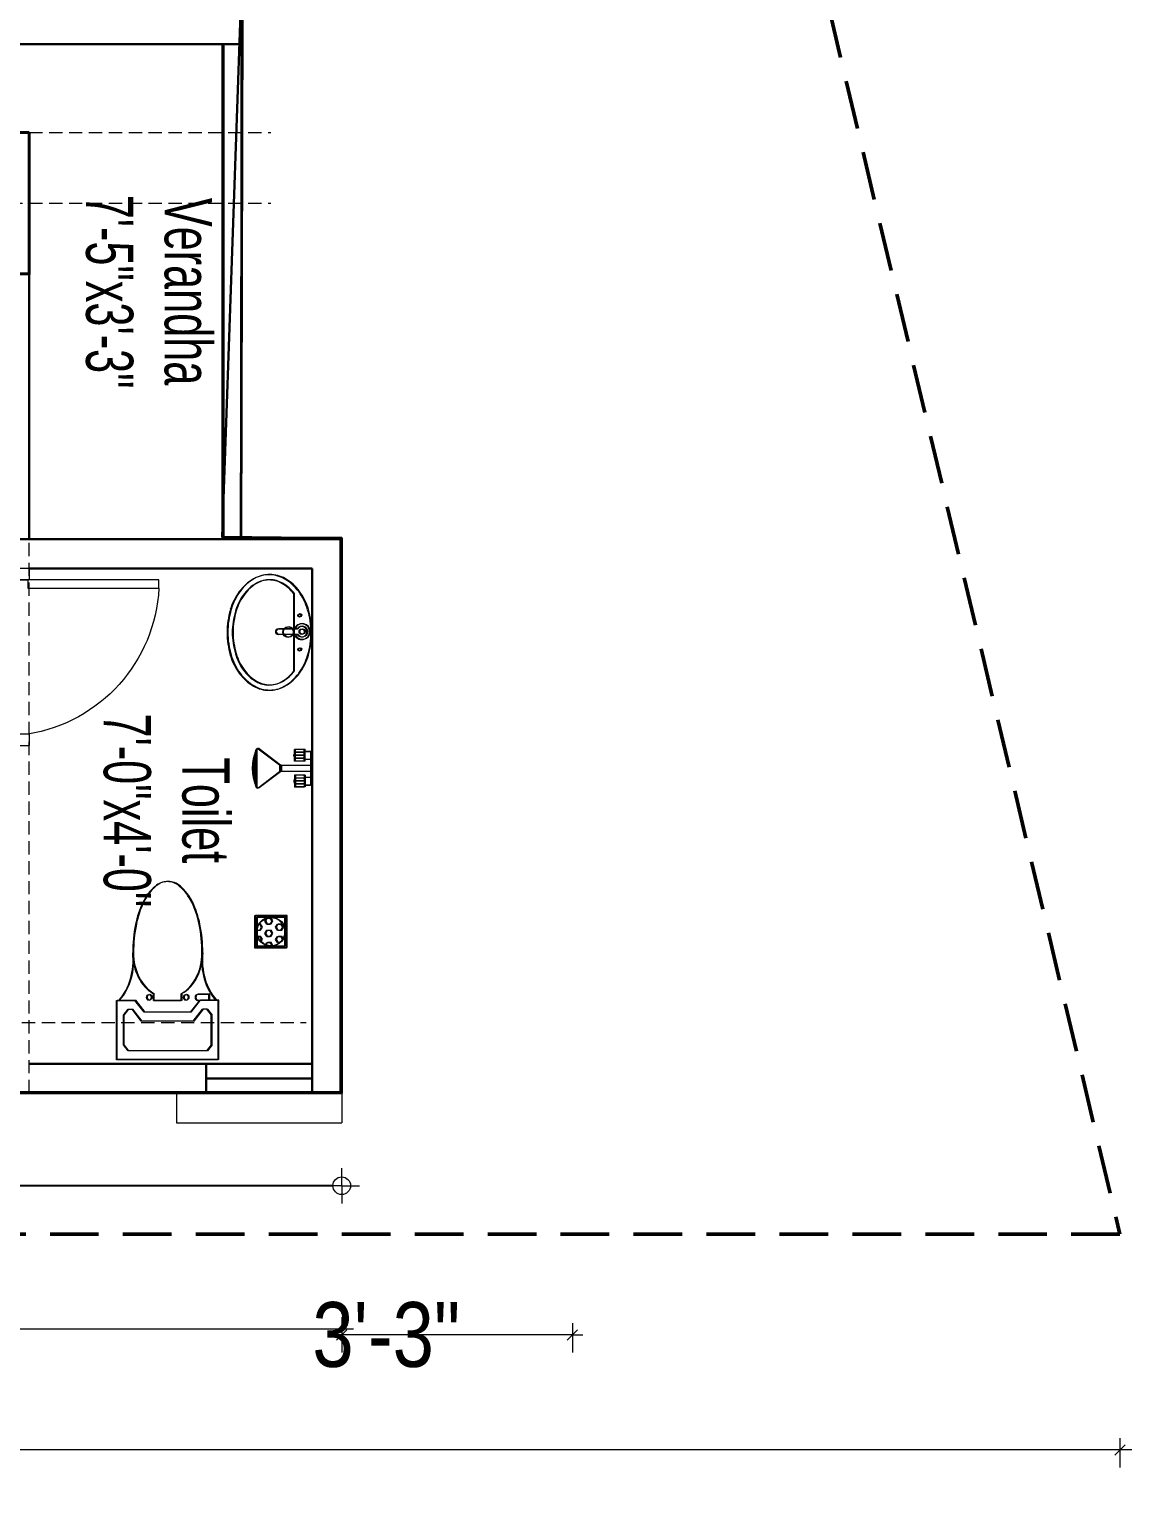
# Model space of a CAD drawing. Header units: inches. Extents: x 64086 to 138972, y -13497 to 16809.
# Drawn here: x 69489.4 to 69676.4, y -4769.5 to -4521.2 of the extents above; entities that cross this region are included whole.
import ezdxf

# ---------------------------------------------------------------- set-up
doc = ezdxf.new("R2010")
doc.units = ezdxf.units.IN
doc.header["$LTSCALE"] = 0.5
doc.header["$MEASUREMENT"] = 0
doc.header["$PDMODE"] = 2
doc.linetypes.add('DASHED', pattern=[0.75, 0.5, -0.25])
doc.layers.get('0').update_dxf_attribs({"lineweight": 13})
for name, color, linetype, lineweight in [('A-TOIL', 6, 'Continuous', 15), ('BEAM 2', 87, 'Continuous', 15), ('Boundary', 6, 'DASHED', 50), ('Column', 1, 'Continuous', 40), ('DIM', 5, 'Continuous', 13), ('e-tv+tel', 5, 'Continuous', 25), ('FURNITUER', 45, 'Continuous', 15), ('P-BASIN1', 6, 'Continuous', 15), ('P-COMMODE', 6, 'Continuous', 15), ('P-FLOOR-DRAIN', 4, 'Continuous', 15), ('P-SHOWER', 7, 'Continuous', 15), ('railing', 30, 'Continuous', 15), ('Raling', 35, 'Continuous', 20), ('TEXT', 7, 'Continuous', 13), ('Text-2', 7, 'Continuous', 18), ('TEXT-IN', 7, 'Continuous', 15), ('WALL', 7, 'Continuous', 30), ('Wall_20', 253, 'Continuous', 20)]:
    doc.layers.add(name, color=color, linetype=linetype, lineweight=lineweight)
doc.styles.add('1', font='ARIALN.TTF')
doc.styles.get("Standard").update_dxf_attribs({"font": 'ARIALNB.TTF'})
doc.styles.add('STYLE1', font='ARIALN.TTF', dxfattribs={"width": 0.8})
doc.dimstyles.new('Column Dim', dxfattribs={"dimtxt": 9, "dimasz": 1.5, "dimexe": 13.25, "dimexo": 11, "dimgap": 1, "dimtad": 0, "dimdec": 1, "dimzin": 0, "dimdsep": 46, "dimlunit": 4, "dimtxsty": 'Standard', "dimblk": 'DIM', "dimcen": 0, "dimse1": 1, "dimse2": 1, "dimclrd": 5, "dimclre": 5, "dimclrt": 7, "dimadec": 0, "dimazin": 0, "dimtfac": 1, "dimtdec": 1, "dimtofl": 0, "dimtmove": 2, "dimatfit": 3, "dimldrblk": 'DIM', "dimfxl": 1, "dimtolj": 1, "dimtzin": 0, "dimarcsym": 0})
doc.dimstyles.new('DIM-1-2', dxfattribs={"dimtxt": 8, "dimasz": 1.75, "dimexe": 3, "dimexo": 2, "dimgap": 3, "dimtad": 0, "dimdec": 0, "dimzin": 3, "dimdsep": 46, "dimlunit": 4, "dimtxsty": '1', "dimblk": 'OBLIQUE', "dimcen": 1, "dimdle": 2, "dimclrd": 256, "dimclre": 256, "dimclrt": 256, "dimadec": 0, "dimazin": 0, "dimtfac": 0.75, "dimtdec": 0, "dimtmove": 1, "dimatfit": 3, "dimldrblk": 'OBLIQUE', "dimfxl": 1, "dimtolj": 1, "dimtzin": 0, "dimlwd": -1, "dimlwe": -1, "dimarcsym": 0})
pattern_1 = [(225, (19362.28457, 30685.39488), (-0.0883883476, 0.0883883476), [])]

# ---------------------------------------------------------------- blocks, each defined once
blk = doc.blocks.new('toilet d')
at = {"layer": 'railing'}
for p, q in [((98951.72, -21113.88), (98951.72, -21091.64)), ((98951.72, -21091.64), (98953.15, -21091.64)), ((98953.15, -21091.64), (98953.15, -21113.88)), ((98925.06, -21118.64), (98925.06, -21113.64)), ((98927, -21113.64), (98925.06, -21113.64)), ((98926.96, -21113.88), (98926.96, -21115.31)), ((98926.96, -21113.88), (98926.96, -21115.31)), ((98953.15, -21113.88), (98951.72, -21113.88)), ((98955.06, -21113.64), (98953.15, -21113.64)), ((98953.15, -21113.88), (98953.15, -21115.31)), ((98953.15, -21115.31), (98953.15, -21113.88)), ((98955.06, -21113.64), (98955.06, -21118.64)), ((98926.96, -21115.31), (98927.44, -21115.31)), ((98927.44, -21115.31), (98927.44, -21118.64)), ((98927.44, -21115.31), (98927.44, -21118.64)), ((98952.68, -21115.31), (98952.68, -21118.64)), ((98952.68, -21118.64), (98952.68, -21115.31)), ((98952.68, -21115.31), (98953.15, -21115.31)), ((98927.44, -21118.64), (98925.06, -21118.64)), ((98955.06, -21118.64), (98952.68, -21118.64))]:
    blk.add_line(p, q, dxfattribs=at)
blk.add_arc((98953.17, -21118.15), 26.55, 93.112, 170.7406, dxfattribs=at)
blk = doc.blocks.new('_Oblique')
at = {"color": 0, "linetype": 'ByBlock', "lineweight": -2}
blk.add_line((-0.5, -0.5), (0.5, 0.5), dxfattribs=at)
blk = doc.blocks.new('*D495')
at = {"layer": 'Defpoints', "color": 0, "lineweight": 30, "ltscale": 3, "transparency": 16777216}
for p in [(68330.44, -4725.71), (69674.44, -4725.62), (69674.44, -4762.21)]:
    blk.add_point(p, dxfattribs=at)
at = {"layer": 'TEXT', "ltscale": 3, "transparency": 16777216}
for p, q in [((68330.44, -4760.3), (68330.45, -4765.3)), ((69674.44, -4760.21), (69674.45, -4765.21)), ((68328.44, -4762.3), (68980.86, -4762.26)), ((69676.44, -4762.21), (69024.03, -4762.25))]:
    blk.add_line(p, q, dxfattribs=at)
at = {"layer": 'TEXT', "ltscale": 3, "transparency": 16777216, "xscale": 1.75, "yscale": 1.75, "zscale": 1.75}
for p, rotation in [((68330.44, -4762.3), 180.0039345522628), ((69674.44, -4762.21), 0.003934552262808667)]:
    blk.add_blockref('_Oblique', p, dxfattribs=dict(at, rotation=rotation))
at = {"layer": 'TEXT', "ltscale": 3, "transparency": 16777216, "insert": (69002.44, -4762.26), "char_height": 11, "attachment_point": 5, "rotation": 0.0039, "style": '1'}
blk.add_mtext('\\A1;112\'-0"', dxfattribs=at)
blk = doc.blocks.new('*D498')
at = {"layer": 'Defpoints', "color": 0, "lineweight": 30, "ltscale": 3, "transparency": 16777216}
for p in [(69542.42, -4701.71), (68355.42, -4708.71), (69542.42, -4741.71)]:
    blk.add_point(p, dxfattribs=at)
at = {"layer": 'TEXT', "ltscale": 3, "transparency": 16777216}
for p, q in [((68353.42, -4741.71), (68926.91, -4741.71)), ((68355.42, -4739.71), (68355.42, -4744.71)), ((69544.42, -4741.71), (68970.93, -4741.71)), ((69542.42, -4739.71), (69542.42, -4744.71))]:
    blk.add_line(p, q, dxfattribs=at)
at = {"layer": 'TEXT', "ltscale": 3, "transparency": 16777216, "xscale": 1.75, "yscale": 1.75, "zscale": 1.75, "rotation": 180}
blk.add_blockref('_Oblique', (68355.42, -4741.71), dxfattribs=at)
at = {"layer": 'TEXT', "ltscale": 3, "transparency": 16777216, "xscale": 1.75, "yscale": 1.75, "zscale": 1.75}
blk.add_blockref('_Oblique', (69542.42, -4741.71), dxfattribs=at)
at = {"layer": 'TEXT', "ltscale": 3, "transparency": 16777216, "insert": (68948.92, -4741.71), "char_height": 11, "attachment_point": 5, "style": '1'}
blk.add_mtext('\\A1;98\'-11"', dxfattribs=at)
blk = doc.blocks.new('*D499')
at = {"layer": 'Defpoints', "color": 0, "lineweight": 30, "ltscale": 3, "transparency": 16777216}
for p in [(69542.42, -4701.71), (69581.57, -4725.62), (69542.42, -4742.71)]:
    blk.add_point(p, dxfattribs=at)
at = {"layer": 'TEXT', "ltscale": 3, "transparency": 16777216}
for p, q in [((69542.42, -4740.71), (69542.42, -4745.71)), ((69581.57, -4740.71), (69581.57, -4745.71)), ((69542.42, -4742.71), (69540.67, -4742.71)), ((69581.57, -4742.71), (69542.42, -4742.71)), ((69581.57, -4742.71), (69583.32, -4742.71))]:
    blk.add_line(p, q, dxfattribs=at)
at = {"layer": 'TEXT', "ltscale": 3, "transparency": 16777216, "xscale": 1.75, "yscale": 1.75, "zscale": 1.75}
blk.add_blockref('_Oblique', (69542.42, -4742.71), dxfattribs=at)
at = {"layer": 'TEXT', "ltscale": 3, "transparency": 16777216, "xscale": 1.75, "yscale": 1.75, "zscale": 1.75, "rotation": 180}
blk.add_blockref('_Oblique', (69581.57, -4742.71), dxfattribs=at)
at = {"layer": 'TEXT', "ltscale": 3, "transparency": 16777216, "insert": (69549.99, -4742.71), "char_height": 11, "attachment_point": 5, "style": '1'}
blk.add_mtext('\\A1;3\'-3"', dxfattribs=at)
blk = doc.blocks.new('DIM')
at = {"layer": 'DIM'}
for q in [(0, 2), (-2, 0), (0, -2), (2, 0)]:
    blk.add_line((0, 0), q, dxfattribs=at)
blk.add_circle((0, 0), 1, dxfattribs=at)
blk = doc.blocks.new('*D502')
at = {"layer": 'Defpoints', "color": 0, "lineweight": 30, "ltscale": 15, "transparency": 16777216}
for p in [(68355.42, -4701.71), (69542.42, -4701.71), (68355.42, -4717.39)]:
    blk.add_point(p, dxfattribs=at)
at = {"layer": 'TEXT-IN', "color": 5, "lineweight": -2, "ltscale": 15, "transparency": 16777216}
for p, q in [((68356.92, -4717.39), (68931.48, -4717.39)), ((69540.92, -4717.39), (68966.35, -4717.39))]:
    blk.add_line(p, q, dxfattribs=at)
at = {"layer": 'TEXT-IN', "color": 5, "lineweight": -2, "ltscale": 15, "transparency": 16777216, "xscale": 1.5, "yscale": 1.5, "zscale": 1.5}
for p, rotation in [((68355.42, -4717.39), 180.0000125812999), ((69542.42, -4717.39), 1.258129992187662e-05)]:
    blk.add_blockref('DIM', p, dxfattribs=dict(at, rotation=rotation))
at = {"layer": 'TEXT-IN', "color": 7, "ltscale": 15, "transparency": 16777216, "insert": (68948.92, -4717.39), "char_height": 9, "attachment_point": 5, "rotation": 0}
blk.add_mtext('\\A1;98\'-11"', dxfattribs=at)
blk = doc.blocks.new('p-basin11')
at = {"lineweight": 13}
for p, q in [((-0.49, 4.45), (-0.49, 0.85)), ((0.5, 0.86), (0.5, 4.45)), ((-7.44, 1.49), (7.15, 1.49))]:
    blk.add_line(p, q, dxfattribs=at)
for centre, radius in [((-0.08, 2.58), 0.99), ((-3.35, 0.44), 0.298), ((0, 0), 0.495), ((3.06, 0.44), 0.298)]:
    blk.add_circle(centre, radius, dxfattribs=at)
for centre, radius, start, end in [((-0.15, -0.85), 14.92, 90, 106.7647), ((-0.15, -0.85), 14.92, 73.2353, 90), ((-2.77, 4.78), 8.63, 126.0274, 150.3366), ((-1.18, 2.6), 11.33, 106.7647, 126.0274), ((-1.18, 2.6), 10.34, 106.7647, 126.0274), ((-1.18, 2.6), 10.34, 106.7647, 126.0274), ((-0.15, -0.85), 13.93, 90, 106.7647), ((-0.15, -0.85), 13.93, 90, 106.7647), ((-0.15, -0.85), 13.93, 73.2353, 90), ((-0.15, -0.85), 13.93, 73.2353, 90), ((0.89, 2.6), 10.34, 53.9726, 73.2353), ((0.89, 2.6), 10.34, 53.9726, 73.2353), ((0.89, 2.6), 11.33, 53.9726, 73.2353), ((2.48, 4.78), 8.63, 29.6634, 53.9726), ((-5.2, 6.16), 5.84, 150.3366, 180), ((-5.2, 6.16), 4.85, 150.3366, 180), ((-5.2, 6.16), 4.85, 150.3366, 180), ((-2.77, 4.78), 7.64, 126.0274, 150.3366), ((-2.77, 4.78), 7.64, 126.0274, 150.3366), ((2.48, 4.78), 7.64, 29.6634, 53.9726), ((4.9, 6.16), 4.85, 0, 29.6634), ((4.9, 6.16), 4.85, 360, 29.6634), ((4.9, 6.16), 5.84, 0, 29.6634), ((-5.2, 6.16), 5.84, 180, 209.6634), ((-5.2, 6.16), 4.85, 180, 209.6634), ((4.9, 6.16), 4.85, 330.3366, 0), ((4.9, 6.16), 5.84, 330.3366, 0), ((-2.77, 7.54), 8.63, 209.6634, 233.9726), ((-2.77, 7.54), 7.64, 209.6634, 232.3), ((0, 4.45), 0.495, 0, 180), ((2.48, 7.54), 7.64, 307.7, 330.3366), ((2.48, 7.54), 8.63, 306.0274, 330.3366), ((-1.18, 9.72), 11.33, 233.9726, 253.2353), ((0, 0), 1.48, 109.6514, 70.3603), ((0, 0), 0.99, 120.3431, 59.7554), ((0.89, 9.72), 11.33, 286.7647, 306.0274), ((-0.15, 13.16), 14.92, 253.2353, 270), ((-0.15, 13.16), 14.92, 270, 286.7647)]:
    blk.add_arc(centre, radius, start, end, dxfattribs=at)
blk = doc.blocks.new('pp-sh')
at = {"ltscale": 0.01}
h = blk.add_hatch(dxfattribs=at)
h.set_pattern_fill('ANSI31', color=256, style=0)
h.set_pattern_definition(pattern_1)
h.paths.add_polyline_path([(18743.58, 25839.35), (18749.1, 25839.35, 0.199471)])
h = blk.add_hatch(dxfattribs=at)
h.set_pattern_fill('ANSI31', color=256, style=0)
h.set_pattern_definition(pattern_1)
h.paths.add_polyline_path([(18745.89, 25835.65), (18746.8, 25835.65, -0.163612), (18746.84, 25835.78), (18745.84, 25835.78, -0.163612)])
for p, q in [((18743.4, 25839), (18745.84, 25835.78)), ((18749.1, 25839.35), (18743.58, 25839.35)), ((18749.28, 25839), (18746.84, 25835.78)), ((18746.84, 25835.78), (18745.84, 25835.78)), ((18746.8, 25835.65), (18745.89, 25835.65)), ((18745.89, 25835.65), (18745.89, 25831.13)), ((18746.8, 25835.65), (18746.8, 25831.13)), ((18745.28, 25833.51), (18743.51, 25833.51)), ((18743.51, 25832.08), (18743.51, 25833.51)), ((18743.95, 25832.08), (18743.95, 25833.51)), ((18744.54, 25833.62), (18744.26, 25833.62)), ((18744.26, 25833.59), (18744.26, 25833.62)), ((18744.4, 25833.59), (18744.4, 25833.62)), ((18744.4, 25832.08), (18744.4, 25833.51)), ((18744.54, 25833.59), (18744.54, 25833.62)), ((18744.84, 25832.08), (18744.84, 25833.51)), ((18745.28, 25832.08), (18745.28, 25833.51)), ((18747.4, 25832.08), (18747.4, 25833.51)), ((18747.4, 25833.51), (18749.17, 25833.51)), ((18747.84, 25832.08), (18747.84, 25833.51)), ((18748.15, 25833.59), (18748.15, 25833.62)), ((18748.15, 25833.62), (18748.42, 25833.62)), ((18748.29, 25833.59), (18748.29, 25833.62)), ((18748.29, 25832.08), (18748.29, 25833.51)), ((18748.42, 25833.59), (18748.42, 25833.62)), ((18748.73, 25832.08), (18748.73, 25833.51)), ((18749.17, 25832.08), (18749.17, 25833.51)), ((18745.28, 25832.08), (18743.51, 25832.08)), ((18743.8, 25832.04), (18743.8, 25831.13)), ((18748.88, 25831.13), (18743.8, 25831.13)), ((18744.99, 25832.04), (18744.99, 25831.13)), ((18746.8, 25831.13), (18745.89, 25831.13)), ((18747.4, 25832.08), (18749.17, 25832.08)), ((18747.69, 25832.04), (18747.69, 25831.13)), ((18748.88, 25832.04), (18748.88, 25831.13))]:
    blk.add_line(p, q, dxfattribs=at)
for centre, radius, start, end in [((18746.34, 25832.71), 7.19, 67.4384, 112.5616), ((18743.58, 25839.13), 0.222, 90, 216.0286), ((18749.1, 25839.13), 0.222, 323.9714, 90), ((18745.67, 25835.65), 0.222, 0, 37.1678), ((18747.02, 25835.65), 0.222, 142.8322, 180), ((18743.73, 25832.87), 0.68, 70.9882, 109.0118), ((18743.73, 25833.55), 0, 152.3346, 180), ((18744.4, 25832.37), 1.22, 68.7379, 111.2621), ((18744.18, 25832.87), 0.68, 70.9882, 109.0118), ((18744.62, 25832.87), 0.68, 70.9882, 109.0118), ((18745.06, 25832.87), 0.68, 70.9882, 109.0118), ((18747.62, 25832.87), 0.68, 70.9882, 109.0118), ((18748.29, 25832.37), 1.22, 68.7379, 111.2621), ((18748.06, 25832.87), 0.68, 70.9882, 109.0118), ((18748.51, 25832.87), 0.68, 70.9882, 109.0118), ((18748.95, 25832.87), 0.68, 70.9882, 109.0118), ((18748.95, 25833.55), 0, 0, 27.6654), ((18743.73, 25832.72), 0.68, 250.9882, 289.0118), ((18744.18, 25832.72), 0.68, 250.9882, 289.0118), ((18744.62, 25832.72), 0.68, 250.9882, 289.0118), ((18745.06, 25832.72), 0.68, 250.9882, 289.0118), ((18747.62, 25832.72), 0.68, 250.9882, 289.0118), ((18748.06, 25832.72), 0.68, 250.9882, 289.0118), ((18748.51, 25832.72), 0.68, 250.9882, 289.0118), ((18748.95, 25832.72), 0.68, 250.9882, 289.0118)]:
    blk.add_arc(centre, radius, start, end, dxfattribs=at)
blk = doc.blocks.new('*X21')
at = {"color": 0}
for p, q in [((349.22, 2157.49), (349.37, 2157.49)), ((349.37, 2156.4), (349.69, 2156.94)), ((349.69, 2156.94), (349.37, 2157.49)), ((350.31, 2158.03), (350.62, 2158.57)), ((350.62, 2157.49), (350.31, 2158.03)), ((350.62, 2158.57), (351.25, 2158.57)), ((350.62, 2157.49), (351.25, 2157.49)), ((351.56, 2158.03), (351.25, 2158.57)), ((351.25, 2157.49), (351.56, 2158.03)), ((352.19, 2156.94), (352.5, 2157.49)), ((352.5, 2156.4), (352.19, 2156.94)), ((352.5, 2157.49), (353.12, 2157.49)), ((353.12, 2156.4), (353.44, 2156.94)), ((353.44, 2156.94), (353.12, 2157.49)), ((348.86, 2156.4), (349.37, 2156.4)), ((349, 2155.32), (349.37, 2155.32)), ((349.69, 2154.78), (349.37, 2155.32)), ((349.51, 2154.48), (349.69, 2154.78)), ((350.31, 2155.86), (350.62, 2156.4)), ((350.62, 2155.32), (350.31, 2155.86)), ((350.41, 2153.86), (350.62, 2154.24)), ((350.62, 2156.4), (351.25, 2156.4)), ((350.62, 2155.32), (351.25, 2155.32)), ((350.62, 2154.24), (351.25, 2154.24)), ((351.56, 2155.86), (351.25, 2156.4)), ((351.25, 2155.32), (351.56, 2155.86)), ((351.56, 2153.7), (351.25, 2154.24)), ((352.19, 2154.78), (352.5, 2155.32)), ((352.5, 2154.24), (352.19, 2154.78)), ((352.5, 2156.4), (353.12, 2156.4)), ((352.5, 2155.32), (353.12, 2155.32)), ((352.5, 2154.24), (352.92, 2154.24)), ((353.43, 2154.79), (353.12, 2155.32)), ((351.56, 2153.69), (351.56, 2153.7))]:
    blk.add_line(p, q, dxfattribs=at)
blk = doc.blocks.new('P-FLOOR')
at = {"layer": 'P-FLOOR-DRAIN'}
for points in [[(-2.08, 5.48), (-2.08, 0.98), (2.42, 0.98), (2.42, 5.48)], [(-1.85, 5.25), (-1.85, 1.2), (2.2, 1.2), (2.2, 5.25)]]:
    blk.add_lwpolyline(points, close=True, dxfattribs=at)
blk.add_circle((0.17, 3.23), 2.02, dxfattribs=at)
at = {"layer": 'P-FLOOR-DRAIN', "xscale": 0.8, "yscale": 0.8, "zscale": 0.8, "rotation": 270}
blk.add_blockref('*X21', (-1724.74, 284.25), dxfattribs=at)
blk = doc.blocks.new('A$C3B0820DD')
at = {"layer": 'A-TOIL'}
for p, q in [((0, 26.47), (0, 17.65)), ((0, 26.47), (15.1, 26.47)), ((15.1, 26.47), (15.1, 17.65)), ((1.03, 24.26), (1.72, 25.14)), ((1.03, 24.26), (1.03, 19.85)), ((1.72, 25.14), (13.38, 25.14)), ((13.38, 25.14), (14.07, 24.26)), ((14.07, 24.26), (14.07, 19.85)), ((1.72, 18.97), (1.03, 19.85)), ((3.69, 20.73), (2.32, 18.97)), ((3.69, 20.73), (11.41, 20.73)), ((11.41, 20.73), (12.78, 18.97)), ((14.07, 19.85), (13.38, 18.97)), ((0, 17.65), (2.74, 17.65)), ((1.37, 17.65), (1.37, 16.76)), ((1.72, 18.97), (2.32, 18.97)), ((4.12, 19.41), (2.74, 17.65)), ((3.09, 17.65), (2.74, 17.65)), ((4.12, 19.41), (10.98, 19.41)), ((5.49, 17.65), (5.49, 16.65)), ((9.61, 17.65), (5.49, 17.65)), ((9.61, 17.65), (9.61, 16.65)), ((10.98, 19.41), (12.35, 17.65)), ((15.1, 17.65), (12.35, 17.65)), ((13.38, 18.97), (12.78, 18.97)), ((1.37, 16.76), (3.09, 16.76))]:
    blk.add_line(p, q, dxfattribs=at)
for centre, major_axis, start_param, end_param in [((-3.71, 11.66), (0, 7.94), 4.576272, 5.566047), ((3.09, 17.2), (0, 0.441), 3.141593, 6.283185), ((4.8, 17.2), (0, 0.441), 4.712389, 10.995574), ((10.29, 17.2), (0, 0.441), 4.712389, 10.995574), ((18.81, 11.66), (0, 7.94), 0.717138, 1.706913), ((7.55, 10.59), (0, 6.62), 0.411517, 1.570796), ((7.55, 10.59), (0, 6.62), -1.570796, -0.411517), ((15.53, 10.59), (0, 16.88), 1.570797, 1.824118), ((-0.44, 10.59), (0, 16.88), 4.459068, 4.712388), ((11.59, 9.28), (0, 11.65), 1.824118, 2.129396), ((3.5, 9.28), (0, 11.65), 4.153789, 4.459067), ((9.11, 7.28), (0, 7.88), 2.129396, 2.556312), ((5.99, 7.28), (0, 7.88), 3.726874, 4.153789), ((7.55, 4.25), (0, 4.25), 2.556313, 3.141592), ((7.55, 4.25), (0, 4.25), 3.141593, 3.726873)]:
    blk.add_ellipse(centre, major_axis=major_axis, ratio=0.777778, start_param=start_param, end_param=end_param, dxfattribs=at)

msp = doc.modelspace()

# ---------------------------------------------------------------- linework, layer by layer
at = {"layer": 'BEAM 2', "linetype": 'DASHED', "ltscale": 9}
for p, q in [((68355.42, -4538.7), (69530.42, -4538.7)), ((68355.42, -4550.7), (69530.42, -4550.7)), ((69489.42, -4701.7), (69489.42, -4551.52)), ((68968.41, -4689.7), (69536.42, -4689.7)), ((68968.41, -4701.7), (69536.42, -4701.7))]:
    msp.add_line(p, q, dxfattribs=at)
at = {"layer": 'Boundary', "color": 1, "ltscale": 33}
msp.add_lwpolyline([(69530.85, -4120.63), (69674.44, -4725.62), (68330.44, -4725.71), (68330.85, -4121.71), (69530.85, -4120.63)], dxfattribs=at)
at = {"layer": 'Column'}
msp.add_lwpolyline([(69489.42, -4538.71), (69474.42, -4538.71), (69474.42, -4562.71), (69489.42, -4562.71)], close=True, dxfattribs=at)
msp.add_lwpolyline([(69489.42, -4538.71), (69474.42, -4538.71), (69474.42, -4562.71), (69489.42, -4562.71)], close=True, dxfattribs=at)
at = {"layer": 'e-tv+tel', "lineweight": 30}
for p, q in [((69489.42, -4541.21), (69489.42, -4607.71)), ((69519.42, -4699.21), (69537.42, -4699.21))]:
    msp.add_line(p, q, dxfattribs=at)
msp.add_lwpolyline([(69519.42, -4701.71), (69519.42, -4696.71), (69537.42, -4696.71), (69537.42, -4701.71)], close=True, dxfattribs=at)
at = {"layer": 'FURNITUER', "lineweight": 30, "ltscale": 15}
msp.add_lwpolyline([(69053.23, -4472.89), (69053.23, -4408.23), (69250.69, -4408.23), (69250.69, -4424.73), (69457.22, -4424.73), (69457.22, -4422.17), (69508.39, -4422.17), (69520.43, -4518.52), (69525.23, -4518.54), (69522.16, -4607.33), (69542.22, -4607.54), (69542.22, -4701.54), (68980.2, -4701.54), (68980, -4677.54), (68978.2, -4677.54), (68978.2, -4627.54), (69050.2, -4627.54), (69050.2, -4538.53), (69050.21, -4472.89), (69053.23, -4472.89)], dxfattribs=at)
at = {"layer": 'Raling'}
for p, q in [((69525.43, -4518.71), (69525.22, -4607.54)), ((69525.64, -4518.71), (69525.42, -4607.71)), ((69522.36, -4523.71), (69522.36, -4607.5)), ((69522.42, -4523.71), (69522.42, -4607.71))]:
    msp.add_line(p, q, dxfattribs=at)
at = {"layer": 'WALL', "color": 0, "ltscale": 3}
for p, q in [((69525.58, -4518.71), (69525.36, -4607.5)), ((69484.42, -4523.71), (69525.62, -4523.71)), ((69522.22, -4523.71), (69522.22, -4607.54)), ((69484.42, -4607.71), (69542.42, -4607.71)), ((69542.42, -4607.71), (69542.42, -4701.71)), ((69489.42, -4612.71), (69537.42, -4612.71)), ((69537.42, -4612.71), (69537.42, -4696.71)), ((69489.42, -4696.71), (69519.42, -4696.71)), ((69519.42, -4696.71), (69519.42, -4701.71)), ((69519.42, -4701.71), (69519.42, -4696.71)), ((69537.42, -4696.71), (69537.42, -4701.71)), ((69537.42, -4701.71), (69537.42, -4696.71)), ((69489.42, -4701.71), (69519.42, -4701.71))]:
    msp.add_line(p, q, dxfattribs=at)
at = {"layer": 'WALL'}
msp.add_line((69537.42, -4701.71), (69542.42, -4701.71), dxfattribs=at)
at = {"layer": 'WALL', "lineweight": 30, "ltscale": 15}
msp.add_lwpolyline([(68355.42, -4175.68), (69457.22, -4175.68), (69457.22, -4422.17), (69508.58, -4422.17), (69520.64, -4518.69), (69525.43, -4518.71), (69525.36, -4607.5), (69542.42, -4607.5), (69542.42, -4701.71), (68355.42, -4701.71), (68355.42, -4175.68)], dxfattribs=at)
at = {"layer": 'Wall_20'}
for points in [[(69519.42, -4701.71), (69514.42, -4701.71), (69514.42, -4706.71), (69542.42, -4706.71)], [(69542.42, -4701.71), (69542.42, -4706.71)]]:
    msp.add_lwpolyline(points, dxfattribs=at)

# ---------------------------------------------------------------- block references
at = {"layer": 'P-BASIN1', "xscale": 0.9000000000232831, "yscale": 0.8999999999941792, "zscale": 0.8999999999999773, "rotation": 90}
for p in [(69535.63, -4623.41), (69535.77, -4623.37)]:
    msp.add_blockref('p-basin11', p, dxfattribs=at)
at = {"layer": 'P-COMMODE', "xscale": 1.142307692440227, "yscale": 1.142307692265604, "zscale": 1.142307692307668, "rotation": 180}
for p in [(69521.46, -4665.8), (69521.6, -4665.77)]:
    msp.add_blockref('A$C3B0820DD', p, dxfattribs=at)
at = {"layer": 'P-FLOOR-DRAIN', "linetype": 'Continuous', "xscale": 1.199999999953434, "yscale": 1.199999999982538, "zscale": 1.200000000000045, "rotation": 90}
for p in [(69534.21, -4674.52), (69534.36, -4674.48)]:
    msp.add_blockref('P-FLOOR', p, dxfattribs=at)
at = {"layer": 'P-SHOWER', "xscale": 1.125, "yscale": 1.125, "zscale": 1.125, "rotation": 90}
for p in [(98597.14, -25736.21, -703.04), (98597.29, -25736.18, -703.04)]:
    msp.add_blockref('pp-sh', p, dxfattribs=at)
at = {"layer": 'railing', "xscale": -1, "rotation": 270}
msp.add_blockref('toilet d', (90603.06, -103567.77), dxfattribs=at)

# ---------------------------------------------------------------- texts
at = {"layer": 'Text-2', "char_height": 8, "width": 52.7533, "attachment_point": 8, "rotation": 270, "style": 'STYLE1'}
for s, insert in [('Verandha\\P7\'-5"x3\'-3"', (69498.94, -4565.71)), ('Toilet\\P7\'-0"x4\'-0"', (69501.94, -4653.71))]:
    msp.add_mtext(s, dxfattribs=dict(at, insert=insert))

# ---------------------------------------------------------------- dimensions: what is measured, and where the dimension line sits
at = {"layer": 'TEXT', "color": 0, "ltscale": 3}
dim = msp.add_linear_dim(base=(69542.42, -4741.71), p1=(68355.42, -4708.71), p2=(69542.42, -4701.71), dimstyle='DIM-1-2', override={"dimtxt": 11, "dimfxl": 2, "dimfxlon": 1}, dxfattribs=at)
dim.commit()
dim.dimension.update_dxf_attribs({"geometry": '*D498', "text_midpoint": (68948.92, -4741.71)})
dim = msp.add_linear_dim(base=(69542.42, -4742.71), p1=(69581.57, -4725.62), p2=(69542.42, -4701.71), dimstyle='DIM-1-2', override={"dimtxt": 11, "dimfxl": 2, "dimfxlon": 1}, dxfattribs=at)
dim.commit()
dim.dimension.update_dxf_attribs({"geometry": '*D499', "text_midpoint": (69549.99, -4742.71), "dimtype": 160})
dim = msp.add_aligned_dim(p1=(68330.44, -4725.71), p2=(69674.44, -4725.62), distance=-36.59, dimstyle='DIM-1-2', override={"dimtxt": 11, "dimfxl": 2, "dimfxlon": 1}, dxfattribs=at)
dim.commit()
dim.dimension.update_dxf_attribs({"geometry": '*D495', "text_midpoint": (69002.44, -4762.26)})
at = {"layer": 'TEXT-IN', "ltscale": 15}
dim = msp.add_aligned_dim(p1=(69542.42, -4701.71), p2=(68355.42, -4701.71), distance=15.68, dimstyle='Column Dim', override={"dimfxl": 4}, dxfattribs=at)
dim.commit()
dim.dimension.update_dxf_attribs({"geometry": '*D502', "text_midpoint": (68948.92, -4717.39)})

doc.saveas('drawing.dxf')
